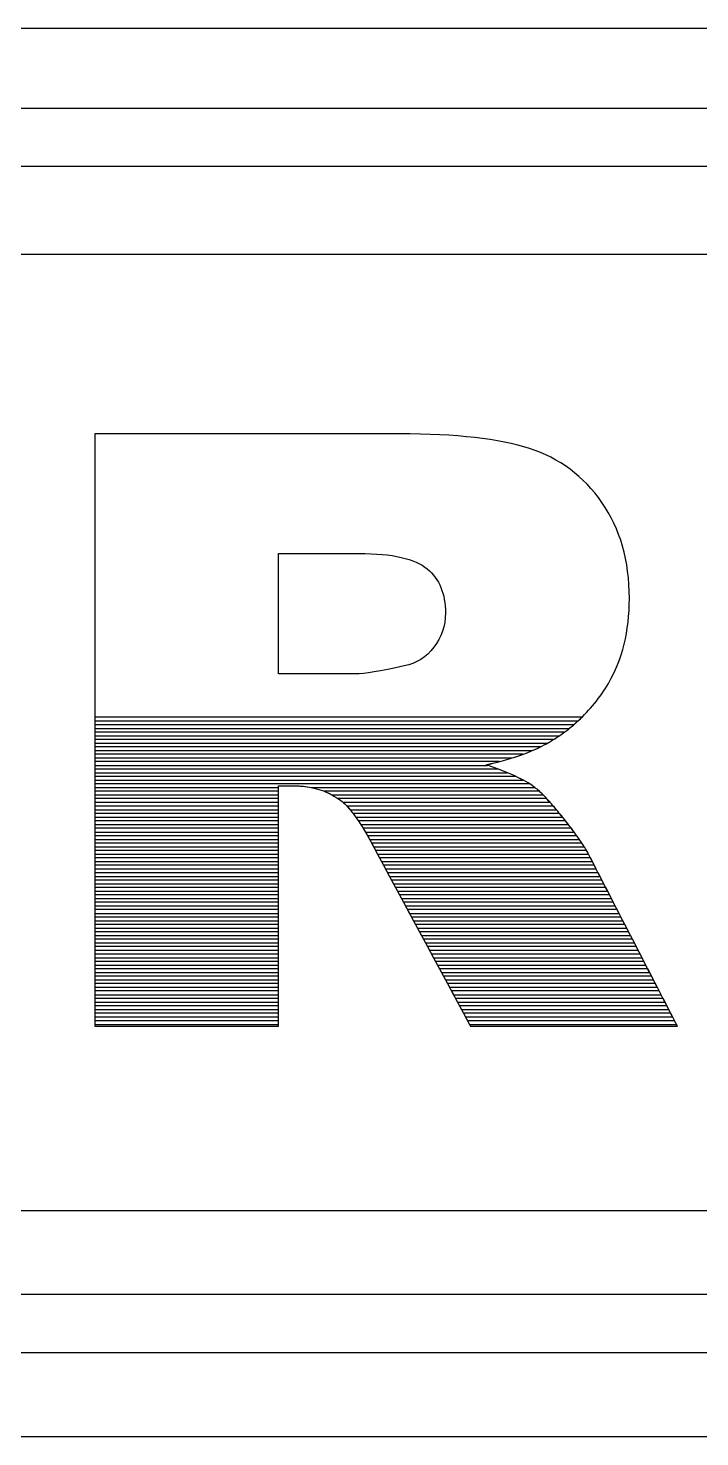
# Model space of a CAD drawing. Header units: inches. Extents: x -18.82 to -13.93, y 5.38 to 6.84.
# Drawn here: x -16.856 to -16.329, y 5.553 to 6.658 of the extents above; entities that cross this region are included whole.
import ezdxf

# ---------------------------------------------------------------- set-up
doc = ezdxf.new("R2010")
doc.units = ezdxf.units.IN
doc.header["$MEASUREMENT"] = 0
doc.layers.add('Layer 1', color=7, linetype='Continuous')

msp = doc.modelspace()

# ---------------------------------------------------------------- linework, layer by layer
at = {"layer": 'Layer 1', "color": 155}
for points, knots in [([(-17.4468, 6.6584), (-17.4005, 6.6046), (-17.3609, 6.545), (-17.3292, 6.4808), (-17.3292, 6.4808), (-17.3292, 6.4808), (-13.9252, 6.4808), (-13.9252, 6.4808), (-13.9252, 6.4808), (-13.9252, 6.4808), (-13.9252, 6.6584), (-13.9252, 6.6584), (-13.9252, 6.6584), (-13.9252, 6.6584), (-17.4468, 6.6584), (-17.4468, 6.6584)], [0, 0, 0, 0, 0.2, 0.2, 0.2, 0.2, 0.4, 0.4, 0.4, 0.4, 0.6, 0.6, 0.6, 0.6, 1, 1, 1, 1]), ([(-16.8038, 6.1149), (-16.8038, 6.1149), (-16.8038, 6.3401), (-16.8038, 6.3401), (-16.8038, 6.3401), (-16.8038, 6.3401), (-16.5645, 6.3401), (-16.5645, 6.3401), (-16.5645, 6.3401), (-16.5201, 6.3401), (-16.4862, 6.3363), (-16.4627, 6.3287), (-16.4627, 6.3287), (-16.4393, 6.321), (-16.4204, 6.3069), (-16.406, 6.2864), (-16.406, 6.2864), (-16.3916, 6.2657), (-16.3844, 6.2406), (-16.3844, 6.2111), (-16.3844, 6.2111), (-16.3844, 6.1853), (-16.3899, 6.163), (-16.4009, 6.1443), (-16.4009, 6.1443), (-16.4074, 6.1333), (-16.4154, 6.1235), (-16.4247, 6.1149), (-16.4247, 6.1149), (-16.4247, 6.1149), (-16.8038, 6.1149), (-16.8038, 6.1149)], [0, 0, 0, 0, 0.111111, 0.111111, 0.111111, 0.111111, 0.222222, 0.222222, 0.222222, 0.222222, 0.333333, 0.333333, 0.333333, 0.333333, 0.444444, 0.444444, 0.444444, 0.444444, 0.555556, 0.555556, 0.555556, 0.555556, 0.666667, 0.666667, 0.666667, 0.666667, 0.777778, 0.777778, 0.777778, 0.777778, 1, 1, 1, 1]), ([(-16.6596, 6.1518), (-16.6596, 6.1518), (-16.599, 6.1518), (-16.599, 6.1518), (-16.599, 6.1518), (-16.5925, 6.1518), (-16.5798, 6.1539), (-16.561, 6.1581), (-16.561, 6.1581), (-16.5515, 6.16), (-16.5437, 6.1649), (-16.5377, 6.1727), (-16.5377, 6.1727), (-16.5317, 6.1805), (-16.5287, 6.1895), (-16.5287, 6.1997), (-16.5287, 6.1997), (-16.5287, 6.2147), (-16.5334, 6.2262), (-16.5429, 6.2342), (-16.5429, 6.2342), (-16.5524, 6.2422), (-16.5703, 6.2463), (-16.5965, 6.2463), (-16.5965, 6.2463), (-16.5965, 6.2463), (-16.6596, 6.2463), (-16.6596, 6.2463), (-16.6596, 6.2463), (-16.6596, 6.2463), (-16.6596, 6.1518), (-16.6596, 6.1518)], [0, 0, 0, 0, 0.111111, 0.111111, 0.111111, 0.111111, 0.222222, 0.222222, 0.222222, 0.222222, 0.333333, 0.333333, 0.333333, 0.333333, 0.444444, 0.444444, 0.444444, 0.444444, 0.555556, 0.555556, 0.555556, 0.555556, 0.666667, 0.666667, 0.666667, 0.666667, 0.777778, 0.777778, 0.777778, 0.777778, 1, 1, 1, 1]), ([(-16.8038, 6.1091), (-16.8038, 6.1091), (-16.8038, 6.1178), (-16.8038, 6.1178), (-16.8038, 6.1178), (-16.8038, 6.1178), (-16.4217, 6.1178), (-16.4217, 6.1178), (-16.4217, 6.1178), (-16.4248, 6.1148), (-16.4281, 6.1119), (-16.4315, 6.1091), (-16.4315, 6.1091), (-16.4315, 6.1091), (-16.8038, 6.1091), (-16.8038, 6.1091)], [0, 0, 0, 0, 0.2, 0.2, 0.2, 0.2, 0.4, 0.4, 0.4, 0.4, 0.6, 0.6, 0.6, 0.6, 1, 1, 1, 1]), ([(-16.8038, 6.1033), (-16.8038, 6.1033), (-16.8038, 6.112), (-16.8038, 6.112), (-16.8038, 6.112), (-16.8038, 6.112), (-16.428, 6.112), (-16.428, 6.112), (-16.428, 6.112), (-16.4316, 6.1089), (-16.4354, 6.106), (-16.4394, 6.1033), (-16.4394, 6.1033), (-16.4394, 6.1033), (-16.8038, 6.1033), (-16.8038, 6.1033)], [0, 0, 0, 0, 0.2, 0.2, 0.2, 0.2, 0.4, 0.4, 0.4, 0.4, 0.6, 0.6, 0.6, 0.6, 1, 1, 1, 1]), ([(-16.8038, 6.0975), (-16.8038, 6.0975), (-16.8038, 6.1062), (-16.8038, 6.1062), (-16.8038, 6.1062), (-16.8038, 6.1062), (-16.4353, 6.1062), (-16.4353, 6.1062), (-16.4353, 6.1062), (-16.4388, 6.1036), (-16.4425, 6.1012), (-16.4463, 6.0989), (-16.4463, 6.0989), (-16.447, 6.0984), (-16.4478, 6.0979), (-16.4486, 6.0975), (-16.4486, 6.0975), (-16.4486, 6.0975), (-16.8038, 6.0975), (-16.8038, 6.0975)], [0, 0, 0, 0, 0.166667, 0.166667, 0.166667, 0.166667, 0.333333, 0.333333, 0.333333, 0.333333, 0.5, 0.5, 0.5, 0.5, 0.666667, 0.666667, 0.666667, 0.666667, 1, 1, 1, 1]), ([(-16.8038, 6.0917), (-16.8038, 6.0917), (-16.8038, 6.1004), (-16.8038, 6.1004), (-16.8038, 6.1004), (-16.8038, 6.1004), (-16.4438, 6.1004), (-16.4438, 6.1004), (-16.4438, 6.1004), (-16.4446, 6.0999), (-16.4454, 6.0994), (-16.4463, 6.0989), (-16.4463, 6.0989), (-16.4505, 6.0963), (-16.4552, 6.0939), (-16.4605, 6.0917), (-16.4605, 6.0917), (-16.4605, 6.0917), (-16.8038, 6.0917), (-16.8038, 6.0917)], [0, 0, 0, 0, 0.166667, 0.166667, 0.166667, 0.166667, 0.333333, 0.333333, 0.333333, 0.333333, 0.5, 0.5, 0.5, 0.5, 0.666667, 0.666667, 0.666667, 0.666667, 1, 1, 1, 1]), ([(-16.8038, 6.0859), (-16.8038, 6.0859), (-16.8038, 6.0946), (-16.8038, 6.0946), (-16.8038, 6.0946), (-16.8038, 6.0946), (-16.4541, 6.0946), (-16.4541, 6.0946), (-16.4541, 6.0946), (-16.4606, 6.0914), (-16.4681, 6.0885), (-16.4765, 6.0859), (-16.4765, 6.0859), (-16.4765, 6.0859), (-16.8038, 6.0859), (-16.8038, 6.0859)], [0, 0, 0, 0, 0.2, 0.2, 0.2, 0.2, 0.4, 0.4, 0.4, 0.4, 0.6, 0.6, 0.6, 0.6, 1, 1, 1, 1]), ([(-16.8038, 6.0801), (-16.8038, 6.0801), (-16.8038, 6.0888), (-16.8038, 6.0888), (-16.8038, 6.0888), (-16.8038, 6.0888), (-16.4679, 6.0888), (-16.4679, 6.0888), (-16.4679, 6.0888), (-16.4763, 6.0857), (-16.486, 6.0829), (-16.4967, 6.0805), (-16.4967, 6.0805), (-16.4967, 6.0805), (-16.4956, 6.0801), (-16.4956, 6.0801), (-16.4956, 6.0801), (-16.4956, 6.0801), (-16.8038, 6.0801), (-16.8038, 6.0801)], [0, 0, 0, 0, 0.166667, 0.166667, 0.166667, 0.166667, 0.333333, 0.333333, 0.333333, 0.333333, 0.5, 0.5, 0.5, 0.5, 0.666667, 0.666667, 0.666667, 0.666667, 1, 1, 1, 1]), ([(-17.3322, 5.731), (-17.3645, 5.6666), (-17.4048, 5.607), (-17.4519, 5.5534), (-17.4519, 5.5534), (-17.4519, 5.5534), (-13.9252, 5.5534), (-13.9252, 5.5534), (-13.9252, 5.5534), (-13.9252, 5.5534), (-13.9252, 5.731), (-13.9252, 5.731), (-13.9252, 5.731), (-13.9252, 5.731), (-17.3322, 5.731), (-17.3322, 5.731)], [0, 0, 0, 0, 0.2, 0.2, 0.2, 0.2, 0.4, 0.4, 0.4, 0.4, 0.6, 0.6, 0.6, 0.6, 1, 1, 1, 1])]:
    msp.add_open_spline(points, degree=3, knots=knots, dxfattribs=at)
at = {"layer": 'Layer 1', "color": 7}
for points in [[(-17.3978, 6.5957), (-17.3872, 6.5808), (-17.3769, 6.5655), (-17.3673, 6.5498), (-17.3673, 6.5498), (-17.3673, 6.5498), (-13.9252, 6.5498), (-13.9252, 6.5498), (-13.9252, 6.5498), (-13.9252, 6.5498), (-13.9252, 6.5957), (-13.9252, 6.5957), (-13.9252, 6.5957), (-13.9252, 6.5957), (-17.3978, 6.5957), (-17.3978, 6.5957)], [(-17.369, 5.6652), (-17.3787, 5.6495), (-17.389, 5.6342), (-17.3997, 5.6192), (-17.3997, 5.6192), (-17.3997, 5.6192), (-13.9252, 5.6192), (-13.9252, 5.6192), (-13.9252, 5.6192), (-13.9252, 5.6192), (-13.9252, 5.6652), (-13.9252, 5.6652), (-13.9252, 5.6652), (-13.9252, 5.6652), (-17.369, 5.6652), (-17.369, 5.6652)]]:
    msp.add_open_spline(points, degree=3, knots=[0, 0, 0, 0, 0.2, 0.2, 0.2, 0.2, 0.4, 0.4, 0.4, 0.4, 0.6, 0.6, 0.6, 0.6, 1, 1, 1, 1], dxfattribs=at)
at = {"layer": 'Layer 1', "color": 165}
for points, knots in [([(-16.8038, 6.0743), (-16.8038, 6.0743), (-16.8038, 6.083), (-16.8038, 6.083), (-16.8038, 6.083), (-16.8038, 6.083), (-16.4865, 6.083), (-16.4865, 6.083), (-16.4865, 6.083), (-16.4898, 6.0821), (-16.4932, 6.0813), (-16.4967, 6.0805), (-16.4967, 6.0805), (-16.4905, 6.0784), (-16.485, 6.0763), (-16.48, 6.0743), (-16.48, 6.0743), (-16.48, 6.0743), (-16.8038, 6.0743), (-16.8038, 6.0743)], [0, 0, 0, 0, 0.166667, 0.166667, 0.166667, 0.166667, 0.333333, 0.333333, 0.333333, 0.333333, 0.5, 0.5, 0.5, 0.5, 0.666667, 0.666667, 0.666667, 0.666667, 1, 1, 1, 1]), ([(-16.8038, 6.0685), (-16.8038, 6.0685), (-16.8038, 6.0772), (-16.8038, 6.0772), (-16.8038, 6.0772), (-16.8038, 6.0772), (-16.4874, 6.0772), (-16.4874, 6.0772), (-16.4874, 6.0772), (-16.4796, 6.0743), (-16.473, 6.0714), (-16.4676, 6.0685), (-16.4676, 6.0685), (-16.4676, 6.0685), (-16.8038, 6.0685), (-16.8038, 6.0685)], [0, 0, 0, 0, 0.2, 0.2, 0.2, 0.2, 0.4, 0.4, 0.4, 0.4, 0.6, 0.6, 0.6, 0.6, 1, 1, 1, 1]), ([(-16.8038, 6.0627), (-16.8038, 6.0627), (-16.8038, 6.0714), (-16.8038, 6.0714), (-16.8038, 6.0714), (-16.8038, 6.0714), (-16.4734, 6.0714), (-16.4734, 6.0714), (-16.4734, 6.0714), (-16.4677, 6.0687), (-16.463, 6.066), (-16.4593, 6.0633), (-16.4593, 6.0633), (-16.4593, 6.0633), (-16.4584, 6.0627), (-16.4584, 6.0627), (-16.4584, 6.0627), (-16.4584, 6.0627), (-16.6337, 6.0627), (-16.6337, 6.0627), (-16.6337, 6.0627), (-16.6379, 6.0636), (-16.6423, 6.064), (-16.6469, 6.064), (-16.6469, 6.064), (-16.6469, 6.064), (-16.6596, 6.064), (-16.6596, 6.064), (-16.6596, 6.064), (-16.6596, 6.064), (-16.6596, 6.0627), (-16.6596, 6.0627), (-16.6596, 6.0627), (-16.6596, 6.0627), (-16.8038, 6.0627), (-16.8038, 6.0627)], [0, 0, 0, 0, 0.1, 0.1, 0.1, 0.1, 0.2, 0.2, 0.2, 0.2, 0.3, 0.3, 0.3, 0.3, 0.4, 0.4, 0.4, 0.4, 0.5, 0.5, 0.5, 0.5, 0.6, 0.6, 0.6, 0.6, 0.7, 0.7, 0.7, 0.7, 0.8, 0.8, 0.8, 0.8, 1, 1, 1, 1]), ([(-16.8038, 6.0569), (-16.8038, 6.0569), (-16.8038, 6.0656), (-16.8038, 6.0656), (-16.8038, 6.0656), (-16.8038, 6.0656), (-16.4626, 6.0656), (-16.4626, 6.0656), (-16.4626, 6.0656), (-16.4615, 6.0648), (-16.4604, 6.0641), (-16.4593, 6.0633), (-16.4593, 6.0633), (-16.4573, 6.0618), (-16.4548, 6.0597), (-16.4521, 6.0569), (-16.4521, 6.0569), (-16.4521, 6.0569), (-16.6177, 6.0569), (-16.6177, 6.0569), (-16.6177, 6.0569), (-16.6265, 6.0616), (-16.6362, 6.064), (-16.6469, 6.064), (-16.6469, 6.064), (-16.6469, 6.064), (-16.6596, 6.064), (-16.6596, 6.064), (-16.6596, 6.064), (-16.6596, 6.064), (-16.6596, 6.0569), (-16.6596, 6.0569), (-16.6596, 6.0569), (-16.6596, 6.0569), (-16.8038, 6.0569), (-16.8038, 6.0569)], [0, 0, 0, 0, 0.1, 0.1, 0.1, 0.1, 0.2, 0.2, 0.2, 0.2, 0.3, 0.3, 0.3, 0.3, 0.4, 0.4, 0.4, 0.4, 0.5, 0.5, 0.5, 0.5, 0.6, 0.6, 0.6, 0.6, 0.7, 0.7, 0.7, 0.7, 0.8, 0.8, 0.8, 0.8, 1, 1, 1, 1]), ([(-16.8038, 6.0511), (-16.8038, 6.0511), (-16.8038, 6.0598), (-16.8038, 6.0598), (-16.8038, 6.0598), (-16.8038, 6.0598), (-16.6596, 6.0598), (-16.6596, 6.0598), (-16.6596, 6.0598), (-16.6596, 6.0598), (-16.6596, 6.0511), (-16.6596, 6.0511), (-16.6596, 6.0511), (-16.6596, 6.0511), (-16.8038, 6.0511), (-16.8038, 6.0511)], [0, 0, 0, 0, 0.2, 0.2, 0.2, 0.2, 0.4, 0.4, 0.4, 0.4, 0.6, 0.6, 0.6, 0.6, 1, 1, 1, 1]), ([(-16.6239, 6.0598), (-16.6239, 6.0598), (-16.4551, 6.0598), (-16.4551, 6.0598), (-16.4551, 6.0598), (-16.4526, 6.0575), (-16.4498, 6.0546), (-16.4466, 6.0511), (-16.4466, 6.0511), (-16.4466, 6.0511), (-16.6091, 6.0511), (-16.6091, 6.0511), (-16.6091, 6.0511), (-16.61, 6.0519), (-16.6108, 6.0526), (-16.6117, 6.0532), (-16.6117, 6.0532), (-16.6156, 6.0559), (-16.6197, 6.0581), (-16.6239, 6.0598)], [0, 0, 0, 0, 0.166667, 0.166667, 0.166667, 0.166667, 0.333333, 0.333333, 0.333333, 0.333333, 0.5, 0.5, 0.5, 0.5, 0.666667, 0.666667, 0.666667, 0.666667, 1, 1, 1, 1]), ([(-16.8038, 6.0453), (-16.8038, 6.0453), (-16.8038, 6.054), (-16.8038, 6.054), (-16.8038, 6.054), (-16.8038, 6.054), (-16.6596, 6.054), (-16.6596, 6.054), (-16.6596, 6.054), (-16.6596, 6.054), (-16.6596, 6.0453), (-16.6596, 6.0453), (-16.6596, 6.0453), (-16.6596, 6.0453), (-16.8038, 6.0453), (-16.8038, 6.0453)], [0, 0, 0, 0, 0.2, 0.2, 0.2, 0.2, 0.4, 0.4, 0.4, 0.4, 0.6, 0.6, 0.6, 0.6, 1, 1, 1, 1]), ([(-16.8038, 6.0395), (-16.8038, 6.0395), (-16.8038, 6.0482), (-16.8038, 6.0482), (-16.8038, 6.0482), (-16.8038, 6.0482), (-16.6596, 6.0482), (-16.6596, 6.0482), (-16.6596, 6.0482), (-16.6596, 6.0482), (-16.6596, 6.0395), (-16.6596, 6.0395), (-16.6596, 6.0395), (-16.6596, 6.0395), (-16.8038, 6.0395), (-16.8038, 6.0395)], [0, 0, 0, 0, 0.2, 0.2, 0.2, 0.2, 0.4, 0.4, 0.4, 0.4, 0.6, 0.6, 0.6, 0.6, 1, 1, 1, 1]), ([(-16.6128, 6.054), (-16.6128, 6.054), (-16.4493, 6.054), (-16.4493, 6.054), (-16.4493, 6.054), (-16.4469, 6.0515), (-16.4444, 6.0486), (-16.4416, 6.0453), (-16.4416, 6.0453), (-16.4416, 6.0453), (-16.6035, 6.0453), (-16.6035, 6.0453), (-16.6035, 6.0453), (-16.6064, 6.0487), (-16.6091, 6.0513), (-16.6117, 6.0532), (-16.6117, 6.0532), (-16.6117, 6.0532), (-16.6128, 6.054), (-16.6128, 6.054)], [0, 0, 0, 0, 0.166667, 0.166667, 0.166667, 0.166667, 0.333333, 0.333333, 0.333333, 0.333333, 0.5, 0.5, 0.5, 0.5, 0.666667, 0.666667, 0.666667, 0.666667, 1, 1, 1, 1]), ([(-16.6061, 6.0482), (-16.6061, 6.0482), (-16.4441, 6.0482), (-16.4441, 6.0482), (-16.4441, 6.0482), (-16.4418, 6.0456), (-16.4394, 6.0426), (-16.4368, 6.0395), (-16.4368, 6.0395), (-16.4368, 6.0395), (-16.599, 6.0395), (-16.599, 6.0395), (-16.599, 6.0395), (-16.6015, 6.0429), (-16.6038, 6.0458), (-16.6061, 6.0482)], [0, 0, 0, 0, 0.2, 0.2, 0.2, 0.2, 0.4, 0.4, 0.4, 0.4, 0.6, 0.6, 0.6, 0.6, 1, 1, 1, 1]), ([(-16.8038, 6.0336), (-16.8038, 6.0336), (-16.8038, 6.0424), (-16.8038, 6.0424), (-16.8038, 6.0424), (-16.8038, 6.0424), (-16.6596, 6.0424), (-16.6596, 6.0424), (-16.6596, 6.0424), (-16.6596, 6.0424), (-16.6596, 6.0336), (-16.6596, 6.0336), (-16.6596, 6.0336), (-16.6596, 6.0336), (-16.8038, 6.0336), (-16.8038, 6.0336)], [0, 0, 0, 0, 0.2, 0.2, 0.2, 0.2, 0.4, 0.4, 0.4, 0.4, 0.6, 0.6, 0.6, 0.6, 1, 1, 1, 1]), ([(-16.8038, 6.0278), (-16.8038, 6.0278), (-16.8038, 6.0366), (-16.8038, 6.0366), (-16.8038, 6.0366), (-16.8038, 6.0366), (-16.6596, 6.0366), (-16.6596, 6.0366), (-16.6596, 6.0366), (-16.6596, 6.0366), (-16.6596, 6.0278), (-16.6596, 6.0278), (-16.6596, 6.0278), (-16.6596, 6.0278), (-16.8038, 6.0278), (-16.8038, 6.0278)], [0, 0, 0, 0, 0.2, 0.2, 0.2, 0.2, 0.4, 0.4, 0.4, 0.4, 0.6, 0.6, 0.6, 0.6, 1, 1, 1, 1]), ([(-16.6012, 6.0424), (-16.6012, 6.0424), (-16.4392, 6.0424), (-16.4392, 6.0424), (-16.4392, 6.0424), (-16.4392, 6.0424), (-16.4364, 6.0389), (-16.4364, 6.0389), (-16.4364, 6.0389), (-16.4349, 6.0371), (-16.4335, 6.0353), (-16.4322, 6.0336), (-16.4322, 6.0336), (-16.4322, 6.0336), (-16.5951, 6.0336), (-16.5951, 6.0336), (-16.5951, 6.0336), (-16.5972, 6.0369), (-16.5992, 6.0398), (-16.6012, 6.0424)], [0, 0, 0, 0, 0.166667, 0.166667, 0.166667, 0.166667, 0.333333, 0.333333, 0.333333, 0.333333, 0.5, 0.5, 0.5, 0.5, 0.666667, 0.666667, 0.666667, 0.666667, 1, 1, 1, 1]), ([(-16.597, 6.0366), (-16.597, 6.0366), (-16.4345, 6.0366), (-16.4345, 6.0366), (-16.4345, 6.0366), (-16.4321, 6.0335), (-16.4298, 6.0306), (-16.4278, 6.0278), (-16.4278, 6.0278), (-16.4278, 6.0278), (-16.5915, 6.0278), (-16.5915, 6.0278), (-16.5915, 6.0278), (-16.5934, 6.031), (-16.5952, 6.0339), (-16.597, 6.0366)], [0, 0, 0, 0, 0.2, 0.2, 0.2, 0.2, 0.4, 0.4, 0.4, 0.4, 0.6, 0.6, 0.6, 0.6, 1, 1, 1, 1]), ([(-16.8038, 6.022), (-16.8038, 6.022), (-16.8038, 6.0307), (-16.8038, 6.0307), (-16.8038, 6.0307), (-16.8038, 6.0307), (-16.6596, 6.0307), (-16.6596, 6.0307), (-16.6596, 6.0307), (-16.6596, 6.0307), (-16.6596, 6.022), (-16.6596, 6.022), (-16.6596, 6.022), (-16.6596, 6.022), (-16.8038, 6.022), (-16.8038, 6.022)], [0, 0, 0, 0, 0.2, 0.2, 0.2, 0.2, 0.4, 0.4, 0.4, 0.4, 0.6, 0.6, 0.6, 0.6, 1, 1, 1, 1]), ([(-16.8038, 6.0162), (-16.8038, 6.0162), (-16.8038, 6.0249), (-16.8038, 6.0249), (-16.8038, 6.0249), (-16.8038, 6.0249), (-16.6596, 6.0249), (-16.6596, 6.0249), (-16.6596, 6.0249), (-16.6596, 6.0249), (-16.6596, 6.0162), (-16.6596, 6.0162), (-16.6596, 6.0162), (-16.6596, 6.0162), (-16.8038, 6.0162), (-16.8038, 6.0162)], [0, 0, 0, 0, 0.2, 0.2, 0.2, 0.2, 0.4, 0.4, 0.4, 0.4, 0.6, 0.6, 0.6, 0.6, 1, 1, 1, 1]), ([(-16.5933, 6.0307), (-16.5933, 6.0307), (-16.43, 6.0307), (-16.43, 6.0307), (-16.43, 6.0307), (-16.4276, 6.0276), (-16.4255, 6.0247), (-16.4236, 6.022), (-16.4236, 6.022), (-16.4236, 6.022), (-16.5882, 6.022), (-16.5882, 6.022), (-16.5882, 6.022), (-16.59, 6.0252), (-16.5916, 6.0281), (-16.5933, 6.0307)], [0, 0, 0, 0, 0.2, 0.2, 0.2, 0.2, 0.4, 0.4, 0.4, 0.4, 0.6, 0.6, 0.6, 0.6, 1, 1, 1, 1]), ([(-16.5899, 6.0249), (-16.5899, 6.0249), (-16.4257, 6.0249), (-16.4257, 6.0249), (-16.4257, 6.0249), (-16.4234, 6.0218), (-16.4214, 6.0189), (-16.4198, 6.0162), (-16.4198, 6.0162), (-16.4198, 6.0162), (-16.5851, 6.0162), (-16.5851, 6.0162), (-16.5851, 6.0162), (-16.5851, 6.0162), (-16.5857, 6.0174), (-16.5857, 6.0174), (-16.5857, 6.0174), (-16.5871, 6.02), (-16.5885, 6.0226), (-16.5899, 6.0249)], [0, 0, 0, 0, 0.166667, 0.166667, 0.166667, 0.166667, 0.333333, 0.333333, 0.333333, 0.333333, 0.5, 0.5, 0.5, 0.5, 0.666667, 0.666667, 0.666667, 0.666667, 1, 1, 1, 1]), ([(-16.8038, 6.0104), (-16.8038, 6.0104), (-16.8038, 6.0191), (-16.8038, 6.0191), (-16.8038, 6.0191), (-16.8038, 6.0191), (-16.6596, 6.0191), (-16.6596, 6.0191), (-16.6596, 6.0191), (-16.6596, 6.0191), (-16.6596, 6.0104), (-16.6596, 6.0104), (-16.6596, 6.0104), (-16.6596, 6.0104), (-16.8038, 6.0104), (-16.8038, 6.0104)], [0, 0, 0, 0, 0.2, 0.2, 0.2, 0.2, 0.4, 0.4, 0.4, 0.4, 0.6, 0.6, 0.6, 0.6, 1, 1, 1, 1]), ([(-16.8038, 6.0046), (-16.8038, 6.0046), (-16.8038, 6.0133), (-16.8038, 6.0133), (-16.8038, 6.0133), (-16.8038, 6.0133), (-16.6596, 6.0133), (-16.6596, 6.0133), (-16.6596, 6.0133), (-16.6596, 6.0133), (-16.6596, 6.0046), (-16.6596, 6.0046), (-16.6596, 6.0046), (-16.6596, 6.0046), (-16.8038, 6.0046), (-16.8038, 6.0046)], [0, 0, 0, 0, 0.2, 0.2, 0.2, 0.2, 0.4, 0.4, 0.4, 0.4, 0.6, 0.6, 0.6, 0.6, 1, 1, 1, 1]), ([(-16.5866, 6.0191), (-16.5866, 6.0191), (-16.4217, 6.0191), (-16.4217, 6.0191), (-16.4217, 6.0191), (-16.4195, 6.0159), (-16.4177, 6.013), (-16.4165, 6.0104), (-16.4165, 6.0104), (-16.4165, 6.0104), (-16.582, 6.0104), (-16.582, 6.0104), (-16.582, 6.0104), (-16.582, 6.0104), (-16.5857, 6.0174), (-16.5857, 6.0174), (-16.5857, 6.0174), (-16.5857, 6.0174), (-16.5866, 6.0191), (-16.5866, 6.0191)], [0, 0, 0, 0, 0.166667, 0.166667, 0.166667, 0.166667, 0.333333, 0.333333, 0.333333, 0.333333, 0.5, 0.5, 0.5, 0.5, 0.666667, 0.666667, 0.666667, 0.666667, 1, 1, 1, 1]), ([(-16.5835, 6.0133), (-16.5835, 6.0133), (-16.418, 6.0133), (-16.418, 6.0133), (-16.418, 6.0133), (-16.4174, 6.0122), (-16.4168, 6.0111), (-16.4163, 6.01), (-16.4163, 6.01), (-16.4163, 6.01), (-16.4135, 6.0046), (-16.4135, 6.0046), (-16.4135, 6.0046), (-16.4135, 6.0046), (-16.5788, 6.0046), (-16.5788, 6.0046), (-16.5788, 6.0046), (-16.5788, 6.0046), (-16.5835, 6.0133), (-16.5835, 6.0133)], [0, 0, 0, 0, 0.166667, 0.166667, 0.166667, 0.166667, 0.333333, 0.333333, 0.333333, 0.333333, 0.5, 0.5, 0.5, 0.5, 0.666667, 0.666667, 0.666667, 0.666667, 1, 1, 1, 1]), ([(-16.8038, 5.9988), (-16.8038, 5.9988), (-16.8038, 6.0075), (-16.8038, 6.0075), (-16.8038, 6.0075), (-16.8038, 6.0075), (-16.6596, 6.0075), (-16.6596, 6.0075), (-16.6596, 6.0075), (-16.6596, 6.0075), (-16.6596, 5.9988), (-16.6596, 5.9988), (-16.6596, 5.9988), (-16.6596, 5.9988), (-16.8038, 5.9988), (-16.8038, 5.9988)], [0, 0, 0, 0, 0.2, 0.2, 0.2, 0.2, 0.4, 0.4, 0.4, 0.4, 0.6, 0.6, 0.6, 0.6, 1, 1, 1, 1]), ([(-16.8038, 5.993), (-16.8038, 5.993), (-16.8038, 6.0017), (-16.8038, 6.0017), (-16.8038, 6.0017), (-16.8038, 6.0017), (-16.6596, 6.0017), (-16.6596, 6.0017), (-16.6596, 6.0017), (-16.6596, 6.0017), (-16.6596, 5.993), (-16.6596, 5.993), (-16.6596, 5.993), (-16.6596, 5.993), (-16.8038, 5.993), (-16.8038, 5.993)], [0, 0, 0, 0, 0.2, 0.2, 0.2, 0.2, 0.4, 0.4, 0.4, 0.4, 0.6, 0.6, 0.6, 0.6, 1, 1, 1, 1]), ([(-16.5804, 6.0075), (-16.5804, 6.0075), (-16.415, 6.0075), (-16.415, 6.0075), (-16.415, 6.0075), (-16.415, 6.0075), (-16.4105, 5.9988), (-16.4105, 5.9988), (-16.4105, 5.9988), (-16.4105, 5.9988), (-16.5757, 5.9988), (-16.5757, 5.9988), (-16.5757, 5.9988), (-16.5757, 5.9988), (-16.5804, 6.0075), (-16.5804, 6.0075)], [0, 0, 0, 0, 0.2, 0.2, 0.2, 0.2, 0.4, 0.4, 0.4, 0.4, 0.6, 0.6, 0.6, 0.6, 1, 1, 1, 1]), ([(-16.5772, 6.0017), (-16.5772, 6.0017), (-16.412, 6.0017), (-16.412, 6.0017), (-16.412, 6.0017), (-16.412, 6.0017), (-16.4075, 5.993), (-16.4075, 5.993), (-16.4075, 5.993), (-16.4075, 5.993), (-16.5725, 5.993), (-16.5725, 5.993), (-16.5725, 5.993), (-16.5725, 5.993), (-16.5772, 6.0017), (-16.5772, 6.0017)], [0, 0, 0, 0, 0.2, 0.2, 0.2, 0.2, 0.4, 0.4, 0.4, 0.4, 0.6, 0.6, 0.6, 0.6, 1, 1, 1, 1]), ([(-16.8038, 5.9872), (-16.8038, 5.9872), (-16.8038, 5.9959), (-16.8038, 5.9959), (-16.8038, 5.9959), (-16.8038, 5.9959), (-16.6596, 5.9959), (-16.6596, 5.9959), (-16.6596, 5.9959), (-16.6596, 5.9959), (-16.6596, 5.9872), (-16.6596, 5.9872), (-16.6596, 5.9872), (-16.6596, 5.9872), (-16.8038, 5.9872), (-16.8038, 5.9872)], [0, 0, 0, 0, 0.2, 0.2, 0.2, 0.2, 0.4, 0.4, 0.4, 0.4, 0.6, 0.6, 0.6, 0.6, 1, 1, 1, 1]), ([(-16.8038, 5.9814), (-16.8038, 5.9814), (-16.8038, 5.9901), (-16.8038, 5.9901), (-16.8038, 5.9901), (-16.8038, 5.9901), (-16.6596, 5.9901), (-16.6596, 5.9901), (-16.6596, 5.9901), (-16.6596, 5.9901), (-16.6596, 5.9814), (-16.6596, 5.9814), (-16.6596, 5.9814), (-16.6596, 5.9814), (-16.8038, 5.9814), (-16.8038, 5.9814)], [0, 0, 0, 0, 0.2, 0.2, 0.2, 0.2, 0.4, 0.4, 0.4, 0.4, 0.6, 0.6, 0.6, 0.6, 1, 1, 1, 1]), ([(-16.5741, 5.9959), (-16.5741, 5.9959), (-16.409, 5.9959), (-16.409, 5.9959), (-16.409, 5.9959), (-16.409, 5.9959), (-16.4045, 5.9872), (-16.4045, 5.9872), (-16.4045, 5.9872), (-16.4045, 5.9872), (-16.5694, 5.9872), (-16.5694, 5.9872), (-16.5694, 5.9872), (-16.5694, 5.9872), (-16.5741, 5.9959), (-16.5741, 5.9959)], [0, 0, 0, 0, 0.2, 0.2, 0.2, 0.2, 0.4, 0.4, 0.4, 0.4, 0.6, 0.6, 0.6, 0.6, 1, 1, 1, 1]), ([(-16.571, 5.9901), (-16.571, 5.9901), (-16.406, 5.9901), (-16.406, 5.9901), (-16.406, 5.9901), (-16.406, 5.9901), (-16.4015, 5.9814), (-16.4015, 5.9814), (-16.4015, 5.9814), (-16.4015, 5.9814), (-16.5663, 5.9814), (-16.5663, 5.9814), (-16.5663, 5.9814), (-16.5663, 5.9814), (-16.571, 5.9901), (-16.571, 5.9901)], [0, 0, 0, 0, 0.2, 0.2, 0.2, 0.2, 0.4, 0.4, 0.4, 0.4, 0.6, 0.6, 0.6, 0.6, 1, 1, 1, 1]), ([(-16.8038, 5.9756), (-16.8038, 5.9756), (-16.8038, 5.9843), (-16.8038, 5.9843), (-16.8038, 5.9843), (-16.8038, 5.9843), (-16.6596, 5.9843), (-16.6596, 5.9843), (-16.6596, 5.9843), (-16.6596, 5.9843), (-16.6596, 5.9756), (-16.6596, 5.9756), (-16.6596, 5.9756), (-16.6596, 5.9756), (-16.8038, 5.9756), (-16.8038, 5.9756)], [0, 0, 0, 0, 0.2, 0.2, 0.2, 0.2, 0.4, 0.4, 0.4, 0.4, 0.6, 0.6, 0.6, 0.6, 1, 1, 1, 1]), ([(-16.8038, 5.9698), (-16.8038, 5.9698), (-16.8038, 5.9785), (-16.8038, 5.9785), (-16.8038, 5.9785), (-16.8038, 5.9785), (-16.6596, 5.9785), (-16.6596, 5.9785), (-16.6596, 5.9785), (-16.6596, 5.9785), (-16.6596, 5.9698), (-16.6596, 5.9698), (-16.6596, 5.9698), (-16.6596, 5.9698), (-16.8038, 5.9698), (-16.8038, 5.9698)], [0, 0, 0, 0, 0.2, 0.2, 0.2, 0.2, 0.4, 0.4, 0.4, 0.4, 0.6, 0.6, 0.6, 0.6, 1, 1, 1, 1]), ([(-16.5678, 5.9843), (-16.5678, 5.9843), (-16.403, 5.9843), (-16.403, 5.9843), (-16.403, 5.9843), (-16.403, 5.9843), (-16.3985, 5.9756), (-16.3985, 5.9756), (-16.3985, 5.9756), (-16.3985, 5.9756), (-16.5631, 5.9756), (-16.5631, 5.9756), (-16.5631, 5.9756), (-16.5631, 5.9756), (-16.5678, 5.9843), (-16.5678, 5.9843)], [0, 0, 0, 0, 0.2, 0.2, 0.2, 0.2, 0.4, 0.4, 0.4, 0.4, 0.6, 0.6, 0.6, 0.6, 1, 1, 1, 1]), ([(-16.5647, 5.9785), (-16.5647, 5.9785), (-16.4, 5.9785), (-16.4, 5.9785), (-16.4, 5.9785), (-16.4, 5.9785), (-16.3955, 5.9698), (-16.3955, 5.9698), (-16.3955, 5.9698), (-16.3955, 5.9698), (-16.56, 5.9698), (-16.56, 5.9698), (-16.56, 5.9698), (-16.56, 5.9698), (-16.5647, 5.9785), (-16.5647, 5.9785)], [0, 0, 0, 0, 0.2, 0.2, 0.2, 0.2, 0.4, 0.4, 0.4, 0.4, 0.6, 0.6, 0.6, 0.6, 1, 1, 1, 1]), ([(-16.8038, 5.964), (-16.8038, 5.964), (-16.8038, 5.9727), (-16.8038, 5.9727), (-16.8038, 5.9727), (-16.8038, 5.9727), (-16.6596, 5.9727), (-16.6596, 5.9727), (-16.6596, 5.9727), (-16.6596, 5.9727), (-16.6596, 5.964), (-16.6596, 5.964), (-16.6596, 5.964), (-16.6596, 5.964), (-16.8038, 5.964), (-16.8038, 5.964)], [0, 0, 0, 0, 0.2, 0.2, 0.2, 0.2, 0.4, 0.4, 0.4, 0.4, 0.6, 0.6, 0.6, 0.6, 1, 1, 1, 1]), ([(-16.5616, 5.9727), (-16.5616, 5.9727), (-16.397, 5.9727), (-16.397, 5.9727), (-16.397, 5.9727), (-16.397, 5.9727), (-16.3925, 5.964), (-16.3925, 5.964), (-16.3925, 5.964), (-16.3925, 5.964), (-16.5569, 5.964), (-16.5569, 5.964), (-16.5569, 5.964), (-16.5569, 5.964), (-16.5616, 5.9727), (-16.5616, 5.9727)], [0, 0, 0, 0, 0.2, 0.2, 0.2, 0.2, 0.4, 0.4, 0.4, 0.4, 0.6, 0.6, 0.6, 0.6, 1, 1, 1, 1]), ([(-16.8038, 5.9582), (-16.8038, 5.9582), (-16.8038, 5.9669), (-16.8038, 5.9669), (-16.8038, 5.9669), (-16.8038, 5.9669), (-16.6596, 5.9669), (-16.6596, 5.9669), (-16.6596, 5.9669), (-16.6596, 5.9669), (-16.6596, 5.9582), (-16.6596, 5.9582), (-16.6596, 5.9582), (-16.6596, 5.9582), (-16.8038, 5.9582), (-16.8038, 5.9582)], [0, 0, 0, 0, 0.2, 0.2, 0.2, 0.2, 0.4, 0.4, 0.4, 0.4, 0.6, 0.6, 0.6, 0.6, 1, 1, 1, 1]), ([(-16.8038, 5.9524), (-16.8038, 5.9524), (-16.8038, 5.9611), (-16.8038, 5.9611), (-16.8038, 5.9611), (-16.8038, 5.9611), (-16.6596, 5.9611), (-16.6596, 5.9611), (-16.6596, 5.9611), (-16.6596, 5.9611), (-16.6596, 5.9524), (-16.6596, 5.9524), (-16.6596, 5.9524), (-16.6596, 5.9524), (-16.8038, 5.9524), (-16.8038, 5.9524)], [0, 0, 0, 0, 0.2, 0.2, 0.2, 0.2, 0.4, 0.4, 0.4, 0.4, 0.6, 0.6, 0.6, 0.6, 1, 1, 1, 1]), ([(-16.5584, 5.9669), (-16.5584, 5.9669), (-16.394, 5.9669), (-16.394, 5.9669), (-16.394, 5.9669), (-16.394, 5.9669), (-16.3895, 5.9582), (-16.3895, 5.9582), (-16.3895, 5.9582), (-16.3895, 5.9582), (-16.5537, 5.9582), (-16.5537, 5.9582), (-16.5537, 5.9582), (-16.5537, 5.9582), (-16.5584, 5.9669), (-16.5584, 5.9669)], [0, 0, 0, 0, 0.2, 0.2, 0.2, 0.2, 0.4, 0.4, 0.4, 0.4, 0.6, 0.6, 0.6, 0.6, 1, 1, 1, 1]), ([(-16.5553, 5.9611), (-16.5553, 5.9611), (-16.391, 5.9611), (-16.391, 5.9611), (-16.391, 5.9611), (-16.391, 5.9611), (-16.3865, 5.9524), (-16.3865, 5.9524), (-16.3865, 5.9524), (-16.3865, 5.9524), (-16.5506, 5.9524), (-16.5506, 5.9524), (-16.5506, 5.9524), (-16.5506, 5.9524), (-16.5553, 5.9611), (-16.5553, 5.9611)], [0, 0, 0, 0, 0.2, 0.2, 0.2, 0.2, 0.4, 0.4, 0.4, 0.4, 0.6, 0.6, 0.6, 0.6, 1, 1, 1, 1]), ([(-16.8038, 5.9466), (-16.8038, 5.9466), (-16.8038, 5.9553), (-16.8038, 5.9553), (-16.8038, 5.9553), (-16.8038, 5.9553), (-16.6596, 5.9553), (-16.6596, 5.9553), (-16.6596, 5.9553), (-16.6596, 5.9553), (-16.6596, 5.9466), (-16.6596, 5.9466), (-16.6596, 5.9466), (-16.6596, 5.9466), (-16.8038, 5.9466), (-16.8038, 5.9466)], [0, 0, 0, 0, 0.2, 0.2, 0.2, 0.2, 0.4, 0.4, 0.4, 0.4, 0.6, 0.6, 0.6, 0.6, 1, 1, 1, 1]), ([(-16.8038, 5.9408), (-16.8038, 5.9408), (-16.8038, 5.9495), (-16.8038, 5.9495), (-16.8038, 5.9495), (-16.8038, 5.9495), (-16.6596, 5.9495), (-16.6596, 5.9495), (-16.6596, 5.9495), (-16.6596, 5.9495), (-16.6596, 5.9408), (-16.6596, 5.9408), (-16.6596, 5.9408), (-16.6596, 5.9408), (-16.8038, 5.9408), (-16.8038, 5.9408)], [0, 0, 0, 0, 0.2, 0.2, 0.2, 0.2, 0.4, 0.4, 0.4, 0.4, 0.6, 0.6, 0.6, 0.6, 1, 1, 1, 1]), ([(-16.5522, 5.9553), (-16.5522, 5.9553), (-16.388, 5.9553), (-16.388, 5.9553), (-16.388, 5.9553), (-16.388, 5.9553), (-16.3835, 5.9466), (-16.3835, 5.9466), (-16.3835, 5.9466), (-16.3835, 5.9466), (-16.5475, 5.9466), (-16.5475, 5.9466), (-16.5475, 5.9466), (-16.5475, 5.9466), (-16.5522, 5.9553), (-16.5522, 5.9553)], [0, 0, 0, 0, 0.2, 0.2, 0.2, 0.2, 0.4, 0.4, 0.4, 0.4, 0.6, 0.6, 0.6, 0.6, 1, 1, 1, 1]), ([(-16.549, 5.9495), (-16.549, 5.9495), (-16.385, 5.9495), (-16.385, 5.9495), (-16.385, 5.9495), (-16.385, 5.9495), (-16.3805, 5.9408), (-16.3805, 5.9408), (-16.3805, 5.9408), (-16.3805, 5.9408), (-16.5443, 5.9408), (-16.5443, 5.9408), (-16.5443, 5.9408), (-16.5443, 5.9408), (-16.549, 5.9495), (-16.549, 5.9495)], [0, 0, 0, 0, 0.2, 0.2, 0.2, 0.2, 0.4, 0.4, 0.4, 0.4, 0.6, 0.6, 0.6, 0.6, 1, 1, 1, 1]), ([(-16.8038, 5.935), (-16.8038, 5.935), (-16.8038, 5.9437), (-16.8038, 5.9437), (-16.8038, 5.9437), (-16.8038, 5.9437), (-16.6596, 5.9437), (-16.6596, 5.9437), (-16.6596, 5.9437), (-16.6596, 5.9437), (-16.6596, 5.935), (-16.6596, 5.935), (-16.6596, 5.935), (-16.6596, 5.935), (-16.8038, 5.935), (-16.8038, 5.935)], [0, 0, 0, 0, 0.2, 0.2, 0.2, 0.2, 0.4, 0.4, 0.4, 0.4, 0.6, 0.6, 0.6, 0.6, 1, 1, 1, 1]), ([(-16.8038, 5.9292), (-16.8038, 5.9292), (-16.8038, 5.9379), (-16.8038, 5.9379), (-16.8038, 5.9379), (-16.8038, 5.9379), (-16.6596, 5.9379), (-16.6596, 5.9379), (-16.6596, 5.9379), (-16.6596, 5.9379), (-16.6596, 5.9292), (-16.6596, 5.9292), (-16.6596, 5.9292), (-16.6596, 5.9292), (-16.8038, 5.9292), (-16.8038, 5.9292)], [0, 0, 0, 0, 0.2, 0.2, 0.2, 0.2, 0.4, 0.4, 0.4, 0.4, 0.6, 0.6, 0.6, 0.6, 1, 1, 1, 1]), ([(-16.5459, 5.9437), (-16.5459, 5.9437), (-16.382, 5.9437), (-16.382, 5.9437), (-16.382, 5.9437), (-16.382, 5.9437), (-16.3775, 5.935), (-16.3775, 5.935), (-16.3775, 5.935), (-16.3775, 5.935), (-16.5412, 5.935), (-16.5412, 5.935), (-16.5412, 5.935), (-16.5412, 5.935), (-16.5459, 5.9437), (-16.5459, 5.9437)], [0, 0, 0, 0, 0.2, 0.2, 0.2, 0.2, 0.4, 0.4, 0.4, 0.4, 0.6, 0.6, 0.6, 0.6, 1, 1, 1, 1]), ([(-16.5427, 5.9379), (-16.5427, 5.9379), (-16.379, 5.9379), (-16.379, 5.9379), (-16.379, 5.9379), (-16.379, 5.9379), (-16.3745, 5.9292), (-16.3745, 5.9292), (-16.3745, 5.9292), (-16.3745, 5.9292), (-16.538, 5.9292), (-16.538, 5.9292), (-16.538, 5.9292), (-16.538, 5.9292), (-16.5427, 5.9379), (-16.5427, 5.9379)], [0, 0, 0, 0, 0.2, 0.2, 0.2, 0.2, 0.4, 0.4, 0.4, 0.4, 0.6, 0.6, 0.6, 0.6, 1, 1, 1, 1])]:
    msp.add_open_spline(points, degree=3, knots=knots, dxfattribs=at)
at = {"layer": 'Layer 1', "color": 157}
for points in [[(-16.8038, 5.9234), (-16.8038, 5.9234), (-16.8038, 5.9321), (-16.8038, 5.9321), (-16.8038, 5.9321), (-16.8038, 5.9321), (-16.6596, 5.9321), (-16.6596, 5.9321), (-16.6596, 5.9321), (-16.6596, 5.9321), (-16.6596, 5.9234), (-16.6596, 5.9234), (-16.6596, 5.9234), (-16.6596, 5.9234), (-16.8038, 5.9234), (-16.8038, 5.9234)], [(-16.8038, 5.9176), (-16.8038, 5.9176), (-16.8038, 5.9263), (-16.8038, 5.9263), (-16.8038, 5.9263), (-16.8038, 5.9263), (-16.6596, 5.9263), (-16.6596, 5.9263), (-16.6596, 5.9263), (-16.6596, 5.9263), (-16.6596, 5.9176), (-16.6596, 5.9176), (-16.6596, 5.9176), (-16.6596, 5.9176), (-16.8038, 5.9176), (-16.8038, 5.9176)], [(-16.5396, 5.9321), (-16.5396, 5.9321), (-16.376, 5.9321), (-16.376, 5.9321), (-16.376, 5.9321), (-16.376, 5.9321), (-16.3715, 5.9234), (-16.3715, 5.9234), (-16.3715, 5.9234), (-16.3715, 5.9234), (-16.5349, 5.9234), (-16.5349, 5.9234), (-16.5349, 5.9234), (-16.5349, 5.9234), (-16.5396, 5.9321), (-16.5396, 5.9321)], [(-16.5365, 5.9263), (-16.5365, 5.9263), (-16.373, 5.9263), (-16.373, 5.9263), (-16.373, 5.9263), (-16.373, 5.9263), (-16.3685, 5.9176), (-16.3685, 5.9176), (-16.3685, 5.9176), (-16.3685, 5.9176), (-16.5318, 5.9176), (-16.5318, 5.9176), (-16.5318, 5.9176), (-16.5318, 5.9176), (-16.5365, 5.9263), (-16.5365, 5.9263)], [(-16.8038, 5.9118), (-16.8038, 5.9118), (-16.8038, 5.9205), (-16.8038, 5.9205), (-16.8038, 5.9205), (-16.8038, 5.9205), (-16.6596, 5.9205), (-16.6596, 5.9205), (-16.6596, 5.9205), (-16.6596, 5.9205), (-16.6596, 5.9118), (-16.6596, 5.9118), (-16.6596, 5.9118), (-16.6596, 5.9118), (-16.8038, 5.9118), (-16.8038, 5.9118)], [(-16.8038, 5.906), (-16.8038, 5.906), (-16.8038, 5.9147), (-16.8038, 5.9147), (-16.8038, 5.9147), (-16.8038, 5.9147), (-16.6596, 5.9147), (-16.6596, 5.9147), (-16.6596, 5.9147), (-16.6596, 5.9147), (-16.6596, 5.906), (-16.6596, 5.906), (-16.6596, 5.906), (-16.6596, 5.906), (-16.8038, 5.906), (-16.8038, 5.906)], [(-16.5333, 5.9205), (-16.5333, 5.9205), (-16.37, 5.9205), (-16.37, 5.9205), (-16.37, 5.9205), (-16.37, 5.9205), (-16.3655, 5.9118), (-16.3655, 5.9118), (-16.3655, 5.9118), (-16.3655, 5.9118), (-16.5286, 5.9118), (-16.5286, 5.9118), (-16.5286, 5.9118), (-16.5286, 5.9118), (-16.5333, 5.9205), (-16.5333, 5.9205)], [(-16.5302, 5.9147), (-16.5302, 5.9147), (-16.367, 5.9147), (-16.367, 5.9147), (-16.367, 5.9147), (-16.367, 5.9147), (-16.3625, 5.906), (-16.3625, 5.906), (-16.3625, 5.906), (-16.3625, 5.906), (-16.5255, 5.906), (-16.5255, 5.906), (-16.5255, 5.906), (-16.5255, 5.906), (-16.5302, 5.9147), (-16.5302, 5.9147)]]:
    msp.add_open_spline(points, degree=3, knots=[0, 0, 0, 0, 0.2, 0.2, 0.2, 0.2, 0.4, 0.4, 0.4, 0.4, 0.6, 0.6, 0.6, 0.6, 1, 1, 1, 1], dxfattribs=at)
at = {"layer": 'Layer 1', "color": 167}
for points in [[(-16.8038, 5.9002), (-16.8038, 5.9002), (-16.8038, 5.9089), (-16.8038, 5.9089), (-16.8038, 5.9089), (-16.8038, 5.9089), (-16.6596, 5.9089), (-16.6596, 5.9089), (-16.6596, 5.9089), (-16.6596, 5.9089), (-16.6596, 5.9002), (-16.6596, 5.9002), (-16.6596, 5.9002), (-16.6596, 5.9002), (-16.8038, 5.9002), (-16.8038, 5.9002)], [(-16.8038, 5.8944), (-16.8038, 5.8944), (-16.8038, 5.9031), (-16.8038, 5.9031), (-16.8038, 5.9031), (-16.8038, 5.9031), (-16.6596, 5.9031), (-16.6596, 5.9031), (-16.6596, 5.9031), (-16.6596, 5.9031), (-16.6596, 5.8944), (-16.6596, 5.8944), (-16.6596, 5.8944), (-16.6596, 5.8944), (-16.8038, 5.8944), (-16.8038, 5.8944)], [(-16.5271, 5.9089), (-16.5271, 5.9089), (-16.364, 5.9089), (-16.364, 5.9089), (-16.364, 5.9089), (-16.364, 5.9089), (-16.3595, 5.9002), (-16.3595, 5.9002), (-16.3595, 5.9002), (-16.3595, 5.9002), (-16.5224, 5.9002), (-16.5224, 5.9002), (-16.5224, 5.9002), (-16.5224, 5.9002), (-16.5271, 5.9089), (-16.5271, 5.9089)], [(-16.5239, 5.9031), (-16.5239, 5.9031), (-16.361, 5.9031), (-16.361, 5.9031), (-16.361, 5.9031), (-16.361, 5.9031), (-16.3565, 5.8944), (-16.3565, 5.8944), (-16.3565, 5.8944), (-16.3565, 5.8944), (-16.5192, 5.8944), (-16.5192, 5.8944), (-16.5192, 5.8944), (-16.5192, 5.8944), (-16.5239, 5.9031), (-16.5239, 5.9031)], [(-16.8038, 5.8885), (-16.8038, 5.8885), (-16.8038, 5.8973), (-16.8038, 5.8973), (-16.8038, 5.8973), (-16.8038, 5.8973), (-16.6596, 5.8973), (-16.6596, 5.8973), (-16.6596, 5.8973), (-16.6596, 5.8973), (-16.6596, 5.8885), (-16.6596, 5.8885), (-16.6596, 5.8885), (-16.6596, 5.8885), (-16.8038, 5.8885), (-16.8038, 5.8885)], [(-16.8038, 5.8827), (-16.8038, 5.8827), (-16.8038, 5.8914), (-16.8038, 5.8914), (-16.8038, 5.8914), (-16.8038, 5.8914), (-16.6596, 5.8914), (-16.6596, 5.8914), (-16.6596, 5.8914), (-16.6596, 5.8914), (-16.6596, 5.8827), (-16.6596, 5.8827), (-16.6596, 5.8827), (-16.6596, 5.8827), (-16.8038, 5.8827), (-16.8038, 5.8827)], [(-16.5208, 5.8973), (-16.5208, 5.8973), (-16.358, 5.8973), (-16.358, 5.8973), (-16.358, 5.8973), (-16.358, 5.8973), (-16.3535, 5.8885), (-16.3535, 5.8885), (-16.3535, 5.8885), (-16.3535, 5.8885), (-16.5161, 5.8885), (-16.5161, 5.8885), (-16.5161, 5.8885), (-16.5161, 5.8885), (-16.5208, 5.8973), (-16.5208, 5.8973)], [(-16.5177, 5.8914), (-16.5177, 5.8914), (-16.355, 5.8914), (-16.355, 5.8914), (-16.355, 5.8914), (-16.355, 5.8914), (-16.3505, 5.8827), (-16.3505, 5.8827), (-16.3505, 5.8827), (-16.3505, 5.8827), (-16.5129, 5.8827), (-16.5129, 5.8827), (-16.5129, 5.8827), (-16.5129, 5.8827), (-16.5177, 5.8914), (-16.5177, 5.8914)], [(-16.8038, 5.8769), (-16.8038, 5.8769), (-16.8038, 5.8856), (-16.8038, 5.8856), (-16.8038, 5.8856), (-16.8038, 5.8856), (-16.6596, 5.8856), (-16.6596, 5.8856), (-16.6596, 5.8856), (-16.6596, 5.8856), (-16.6596, 5.8769), (-16.6596, 5.8769), (-16.6596, 5.8769), (-16.6596, 5.8769), (-16.8038, 5.8769), (-16.8038, 5.8769)], [(-16.8038, 5.8754), (-16.8038, 5.8754), (-16.8038, 5.8798), (-16.8038, 5.8798), (-16.8038, 5.8798), (-16.8038, 5.8798), (-16.6596, 5.8798), (-16.6596, 5.8798), (-16.6596, 5.8798), (-16.6596, 5.8798), (-16.6596, 5.8754), (-16.6596, 5.8754), (-16.6596, 5.8754), (-16.6596, 5.8754), (-16.8038, 5.8754), (-16.8038, 5.8754)], [(-16.5145, 5.8856), (-16.5145, 5.8856), (-16.352, 5.8856), (-16.352, 5.8856), (-16.352, 5.8856), (-16.352, 5.8856), (-16.3475, 5.8769), (-16.3475, 5.8769), (-16.3475, 5.8769), (-16.3475, 5.8769), (-16.5098, 5.8769), (-16.5098, 5.8769), (-16.5098, 5.8769), (-16.5098, 5.8769), (-16.5145, 5.8856), (-16.5145, 5.8856)], [(-16.5114, 5.8798), (-16.5114, 5.8798), (-16.349, 5.8798), (-16.349, 5.8798), (-16.349, 5.8798), (-16.349, 5.8798), (-16.3467, 5.8754), (-16.3467, 5.8754), (-16.3467, 5.8754), (-16.3467, 5.8754), (-16.509, 5.8754), (-16.509, 5.8754), (-16.509, 5.8754), (-16.509, 5.8754), (-16.5114, 5.8798), (-16.5114, 5.8798)]]:
    msp.add_open_spline(points, degree=3, knots=[0, 0, 0, 0, 0.2, 0.2, 0.2, 0.2, 0.4, 0.4, 0.4, 0.4, 0.6, 0.6, 0.6, 0.6, 1, 1, 1, 1], dxfattribs=at)

doc.saveas('drawing.dxf')
